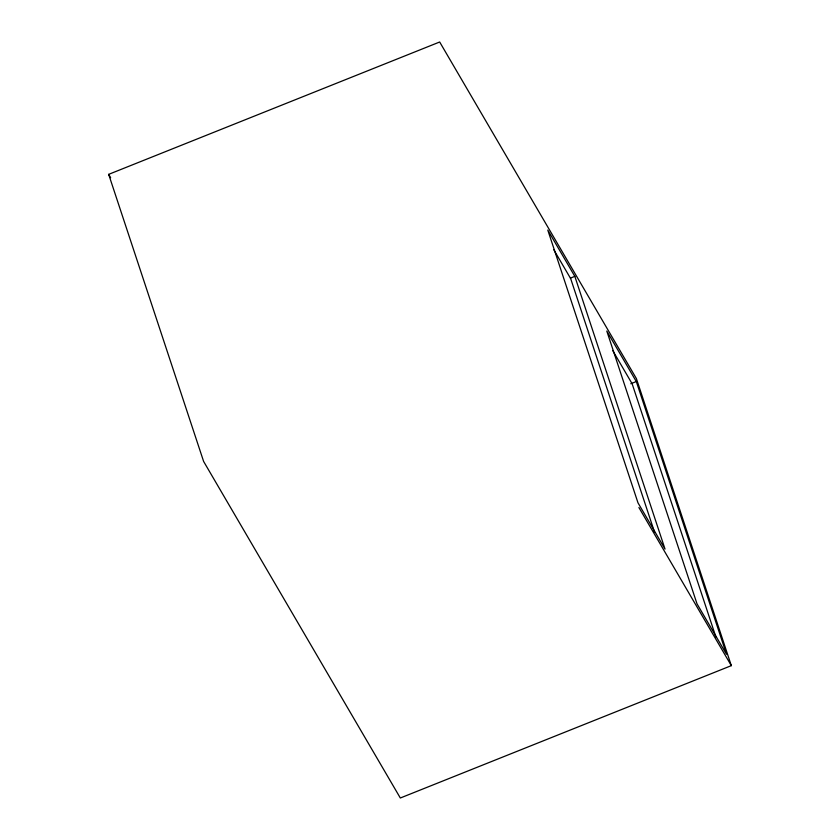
<?xml version="1.0" encoding="UTF-8"?>
<svg xmlns="http://www.w3.org/2000/svg" width="840" height="840" viewBox="0 0 840 840"><rect width="100%" height="100%" fill="white"/><g stroke="black" fill="none" stroke-linecap="round" stroke-linejoin="round"><path stroke-width="1.26" d="M108.675 174.353L439.677 42L636.384 378.567L731.325 665.648L400.323 798L203.616 461.433L108.675 174.353L110.649 177.734M570.413 278.124L574.833 276.36L665.028 549.087L637.98 502.814L547.785 230.087L574.833 276.36M630.788 383.744L636.3 381.538L726.495 654.266L696.99 603.782L606.795 331.055L636.3 381.538M553.728 249.627L570.675 278.607L654.57 532.298M612.696 350.511L632.142 383.786L716.048 637.476M638.904 507.518L731.325 665.648"/></g></svg>
